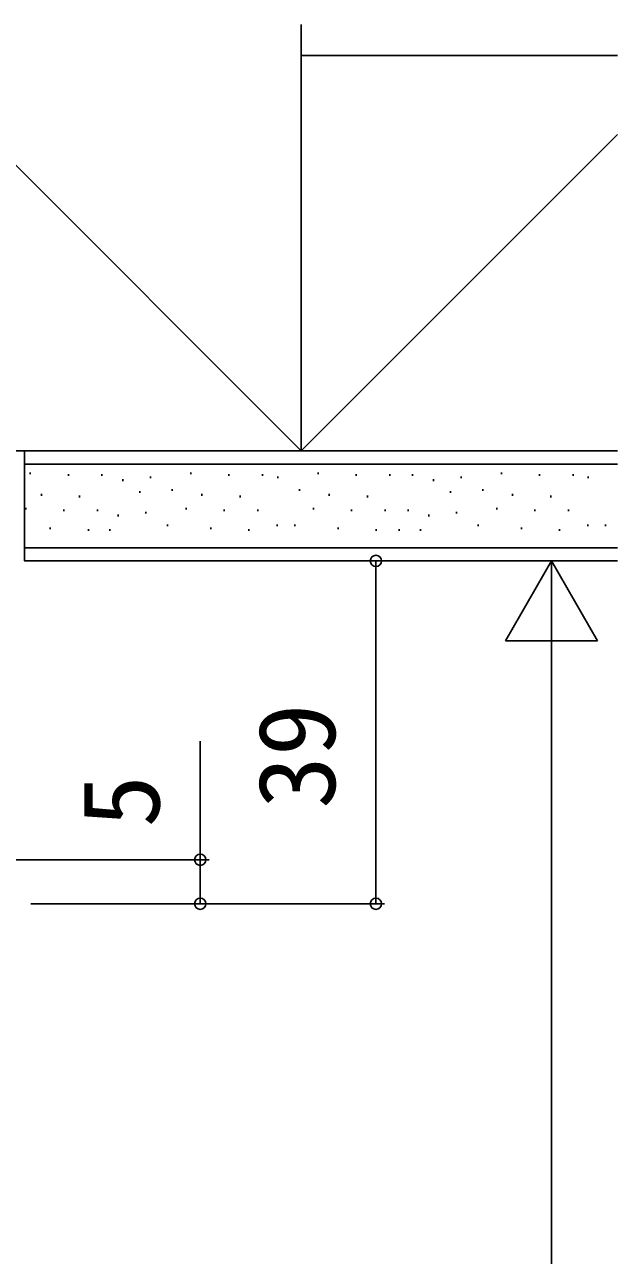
# Model space of a CAD drawing. Units: millimetres, scale not verified. Extents: x -525 to 525, y -783 to 779.
# Drawn here: x -320 to -252.5, y 368.3 to 508.3 of the extents above; entities that cross this region are included whole.
import ezdxf
from ezdxf.enums import TextEntityAlignment as Align

# ---------------------------------------------------------------- set-up
doc = ezdxf.new("R2010")
doc.units = ezdxf.units.MM
doc.header["$LTSCALE"] = 4
doc.layers.add('0-7_YKK_D', color=6, linetype='Continuous')
doc.layers.add('0-9_YSS_K', color=3, linetype='Continuous')
doc.styles.add('ＭＳ ゴシック', font='')
doc.styles.get('ＭＳ ゴシック').set_extended_font_data('MS Gothic')

msp = doc.modelspace()

# ---------------------------------------------------------------- linework, layer by layer
at = {"layer": '0-7_YKK_D'}
for p, q in [((-319.304, 447.301), (-259.004, 447.301)), ((-317.004, 447.301), (-279.004, 447.301)), ((-280.004, 408.301), (-280.004, 447.301)), ((-260.004, 447.301), (-265.254, 438.208)), ((-260.004, 447.301), (-254.754, 438.208)), ((-260.004, 447.301), (-260.004, 429.115)), ((-265.254, 438.208), (-254.754, 438.208)), ((-260.004, 18.801), (-260.004, 436.801)), ((-328.504, 413.301), (-299.004, 413.301)), ((-319.304, 408.301), (-279.004, 408.301)), ((-319.304, 408.301), (-299.004, 408.301))]:
    msp.add_line(p, q, dxfattribs=at)
msp.add_lwpolyline([(-300.004, 408.301), (-300.004, 413.301), (-300.004, 426.806)], dxfattribs=at)
for centre in [(-280.004, 447.301), (-300.004, 413.301), (-300.004, 408.301), (-280.004, 408.301)]:
    msp.add_circle(centre, 0.637, dxfattribs=at)
at = {"layer": '0-9_YSS_K'}
for p, q in [((-337.002, 508.301), (-288.502, 459.801)), ((-252.502, 495.801), (-288.502, 459.801)), ((-288.502, 459.801), (-393.502, 459.801)), ((-320, 458.301), (-252.502, 458.301)), ((-319.355, 457.367), (-319.355, 457.167)), ((-315.012, 457.175), (-315.012, 456.975)), ((-311.189, 457.175), (-311.189, 456.975)), ((-308.817, 456.582), (-308.817, 456.382)), ((-305.677, 456.918), (-305.677, 456.718)), ((-301.08, 457.367), (-301.08, 457.167)), ((-296.736, 457.175), (-296.736, 456.975)), ((-292.913, 457.175), (-292.913, 456.975)), ((-291.184, 456.918), (-291.184, 456.718)), ((-286.586, 457.367), (-286.586, 457.167)), ((-282.243, 457.175), (-282.243, 456.975)), ((-278.42, 457.175), (-278.42, 456.975)), ((-275.82, 457.175), (-275.82, 456.975)), ((-273.449, 456.582), (-273.449, 456.382)), ((-270.309, 456.918), (-270.309, 456.718)), ((-265.711, 457.367), (-265.711, 457.167)), ((-261.368, 457.175), (-261.368, 456.975)), ((-257.545, 457.175), (-257.545, 456.975)), ((-255.815, 456.918), (-255.815, 456.718)), ((-306.873, 455.249), (-306.873, 455.049)), ((-303.21, 455.461), (-303.21, 455.261)), ((-288.717, 455.461), (-288.717, 455.261)), ((-271.504, 455.249), (-271.504, 455.049)), ((-267.842, 455.461), (-267.842, 455.261)), ((-318.083, 454.913), (-318.083, 454.713)), ((-313.74, 454.72), (-313.74, 454.52)), ((-299.808, 454.913), (-299.808, 454.713)), ((-295.465, 454.72), (-295.465, 454.52)), ((-285.314, 454.913), (-285.314, 454.713)), ((-280.971, 454.72), (-280.971, 454.52)), ((-264.439, 454.913), (-264.439, 454.713)), ((-260.096, 454.72), (-260.096, 454.52)), ((-319.878, 453.343), (-319.878, 453.143)), ((-315.534, 453.15), (-315.534, 452.95)), ((-311.711, 453.15), (-311.711, 452.95)), ((-309.34, 452.558), (-309.34, 452.358)), ((-306.2, 452.894), (-306.2, 452.694)), ((-301.602, 453.343), (-301.602, 453.143)), ((-297.259, 453.15), (-297.259, 452.95)), ((-293.436, 453.15), (-293.436, 452.95)), ((-287.108, 453.343), (-287.108, 453.143)), ((-282.765, 453.15), (-282.765, 452.95)), ((-278.942, 453.15), (-278.942, 452.95)), ((-276.343, 453.15), (-276.343, 452.95)), ((-273.971, 452.558), (-273.971, 452.358)), ((-270.831, 452.894), (-270.831, 452.694)), ((-266.233, 453.343), (-266.233, 453.143)), ((-261.89, 453.15), (-261.89, 452.95)), ((-258.067, 453.15), (-258.067, 452.95)), ((-317.074, 451.1), (-317.074, 450.9)), ((-312.731, 450.908), (-312.731, 450.708)), ((-310.284, 450.908), (-310.284, 450.708)), ((-303.733, 451.436), (-303.733, 451.236)), ((-298.799, 451.1), (-298.799, 450.9)), ((-294.455, 450.908), (-294.455, 450.708)), ((-291.239, 451.436), (-291.239, 451.236)), ((-289.239, 451.436), (-289.239, 451.236)), ((-284.305, 451.1), (-284.305, 450.9)), ((-279.962, 450.908), (-279.962, 450.708)), ((-277.362, 450.908), (-277.362, 450.708)), ((-274.916, 450.908), (-274.916, 450.708)), ((-268.364, 451.436), (-268.364, 451.236)), ((-263.43, 451.1), (-263.43, 450.9)), ((-259.087, 450.908), (-259.087, 450.708)), ((-255.87, 451.436), (-255.87, 451.236)), ((-253.87, 451.436), (-253.87, 451.236)), ((-320, 448.801), (-252.502, 448.801))]:
    msp.add_line(p, q, dxfattribs=at)
for points in [[(-288.502, 508.301), (-288.502, 459.801), (-393.502, 459.801), (-393.502, 508.301)], [(-252.502, 504.801), (-288.502, 504.801), (-288.502, 459.801), (-252.502, 459.801)], [(-252.502, 459.801), (-320.004, 459.801), (-320.004, 447.301), (-252.502, 447.301)]]:
    msp.add_lwpolyline(points, dxfattribs=at)

# ---------------------------------------------------------------- texts
at = {"layer": '0-7_YKK_D', "style": 'ＭＳ ゴシック'}
for s, p in [('39', (-282.004, 419.108)), ('5', (-302.004, 416.965))]:
    msp.add_text(s, height=8.798, rotation=90, dxfattribs=at).set_placement(p, align=Align.BOTTOM_LEFT)

doc.saveas('drawing.dxf')
